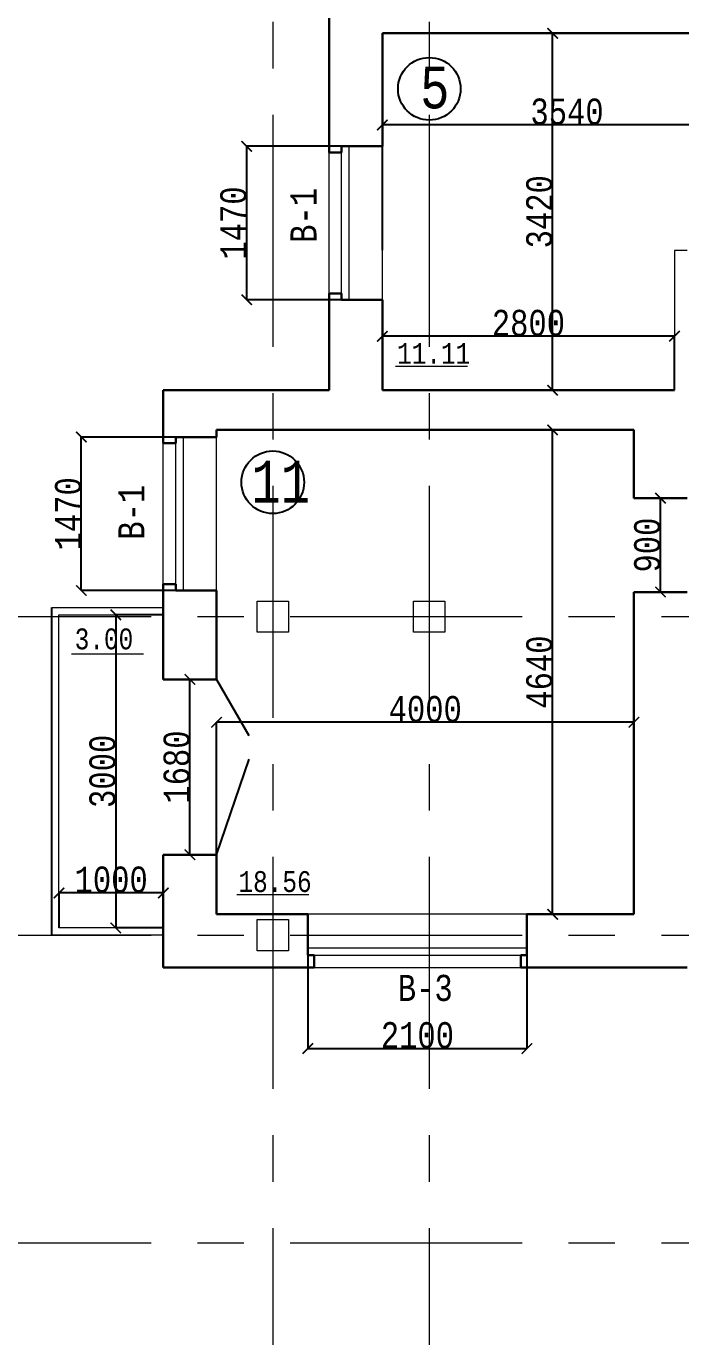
# Model space of a CAD drawing. Header units: millimetres. Extents: x -689206 to 4969298, y -1019800 to 703299.
# Drawn here: x 436418 to 442691, y -80608 to -68050 of the extents above; entities that cross this region are included whole.
import ezdxf

# ---------------------------------------------------------------- set-up
doc = ezdxf.new("R2010")
doc.units = ezdxf.units.MM
doc.linetypes.add('осеваяX2', pattern=[101.6, 63.5, -12.7, 12.7, -12.7])
for name, color, linetype, lineweight in [('б', 231, 'Continuous', 30), ('БАЛКОН', 7, 'Continuous', 20), ('ОКНА', 250, 'Continuous', 20), ('ПЕРЕГОРОДКИ', 252, 'Continuous', 9), ('РАЗМЕРЫ', 7, 'Continuous', 9), ('стены', 7, 'Continuous', 20)]:
    doc.layers.add(name, color=color, linetype=linetype, lineweight=lineweight)
doc.layers.add('четотам', color=7, linetype='Continuous')
doc.styles.add('Аннотативный', font='isocteur.ttf', dxfattribs={"width": 0.7, "height": 250})
doc.dimstyles.new('Аннотативный', dxfattribs={"dimscale": 0, "dimtxt": 250, "dimasz": 100, "dimexe": 1.25, "dimexo": 0.625, "dimtad": 1, "dimdec": 0, "dimtxsty": 'Аннотативный', "dimblk": 'ARCHTICK', "dimcen": 2.5, "dimadec": 0, "dimazin": 0, "dimtfac": 1, "dimtdec": 0, "dimtmove": 0, "dimatfit": 3, "dimfxl": 1, "dimarcsym": 0})

# ---------------------------------------------------------------- blocks, each defined once
blk = doc.blocks.new('_ArchTick')
at = {"color": 0, "linetype": 'ByBlock', "const_width": 0.15}
blk.add_lwpolyline([(-0.5, -0.5), (0.5, 0.5)], dxfattribs=at)
blk = doc.blocks.new('*D1314')
at = {"layer": 'Defpoints', "color": 0, "lineweight": 20, "transparency": 16777216}
for p in [(439831, -68996), (439831, -70198), (443371, -70198)]:
    blk.add_point(p, dxfattribs=at)
at = {"layer": 'стены', "color": 0, "lineweight": -2, "transparency": 16777216}
for p, q in [((439831, -70197), (439831, -68995)), ((443371, -68996), (439831, -68996)), ((443371, -70197), (443371, -68995))]:
    blk.add_line(p, q, dxfattribs=at)
at = {"layer": 'стены', "color": 0, "lineweight": -2, "transparency": 16777216, "xscale": 100, "yscale": 100, "zscale": 100, "rotation": 180}
blk.add_blockref('_ArchTick', (439831, -68996), dxfattribs=at)
at = {"layer": 'стены', "color": 0, "lineweight": -2, "transparency": 16777216, "xscale": 100, "yscale": 100, "zscale": 100}
blk.add_blockref('_ArchTick', (443371, -68996), dxfattribs=at)
at = {"layer": 'стены', "color": 0, "transparency": 16777216, "insert": (441601, -68870), "char_height": 250, "attachment_point": 5, "style": 'Аннотативный'}
blk.add_mtext('3540', dxfattribs=at)
blk = doc.blocks.new('*D1315')
at = {"layer": 'Defpoints', "color": 0, "lineweight": 20, "transparency": 16777216}
for p in [(439831, -71021), (439831, -71538), (442631, -71538)]:
    blk.add_point(p, dxfattribs=at)
at = {"layer": 'стены', "color": 0, "lineweight": -2, "transparency": 16777216}
for p, q in [((439831, -71537), (439831, -71020)), ((442631, -71021), (439831, -71021)), ((442631, -71537), (442631, -71020))]:
    blk.add_line(p, q, dxfattribs=at)
at = {"layer": 'стены', "color": 0, "lineweight": -2, "transparency": 16777216, "xscale": 100, "yscale": 100, "zscale": 100, "rotation": 180}
blk.add_blockref('_ArchTick', (439831, -71021), dxfattribs=at)
at = {"layer": 'стены', "color": 0, "lineweight": -2, "transparency": 16777216, "xscale": 100, "yscale": 100, "zscale": 100}
blk.add_blockref('_ArchTick', (442631, -71021), dxfattribs=at)
at = {"layer": 'стены', "color": 0, "transparency": 16777216, "insert": (441231, -70895), "char_height": 250, "attachment_point": 5, "style": 'Аннотативный'}
blk.add_mtext('2800', dxfattribs=at)
blk = doc.blocks.new('*D1304')
at = {"layer": 'Defpoints', "color": 0, "linetype": 'ByBlock', "lineweight": 20, "transparency": 16777216}
for p in [(437732, -73690), (437276, -76690), (437732, -76690)]:
    blk.add_point(p, dxfattribs=at)
at = {"layer": 'б', "color": 0, "linetype": 'ByBlock', "lineweight": -2, "transparency": 16777216}
for p, q in [((437731, -73690), (437274, -73690)), ((437276, -73690), (437276, -76690)), ((437731, -76690), (437274, -76690))]:
    blk.add_line(p, q, dxfattribs=at)
at = {"layer": 'б', "color": 0, "linetype": 'ByBlock', "lineweight": -2, "transparency": 16777216, "xscale": 100, "yscale": 100, "zscale": 100}
for p, rotation in [((437276, -73690), 90), ((437276, -76690), 270)]:
    blk.add_blockref('_ArchTick', p, dxfattribs=dict(at, rotation=rotation))
at = {"layer": 'б', "color": 0, "linetype": 'ByBlock', "lineweight": 25, "transparency": 16777216, "insert": (437150, -75190), "char_height": 250, "attachment_point": 5, "rotation": 90, "style": 'Аннотативный'}
blk.add_mtext('3000', dxfattribs=at)
blk = doc.blocks.new('*D1305')
at = {"layer": 'Defpoints', "color": 0, "linetype": 'ByBlock', "lineweight": 20, "transparency": 16777216}
for p in [(436732, -76355), (436732, -76690), (437732, -76690)]:
    blk.add_point(p, dxfattribs=at)
at = {"layer": 'б', "color": 0, "linetype": 'ByBlock', "lineweight": -2, "transparency": 16777216}
for p, q in [((436732, -76690), (436732, -76354)), ((437732, -76355), (436732, -76355)), ((437732, -76690), (437732, -76354))]:
    blk.add_line(p, q, dxfattribs=at)
at = {"layer": 'б', "color": 0, "linetype": 'ByBlock', "lineweight": -2, "transparency": 16777216, "xscale": 100, "yscale": 100, "zscale": 100, "rotation": 180}
blk.add_blockref('_ArchTick', (436732, -76355), dxfattribs=at)
at = {"layer": 'б', "color": 0, "linetype": 'ByBlock', "lineweight": -2, "transparency": 16777216, "xscale": 100, "yscale": 100, "zscale": 100}
blk.add_blockref('_ArchTick', (437732, -76355), dxfattribs=at)
at = {"layer": 'б', "color": 0, "linetype": 'ByBlock', "lineweight": 25, "transparency": 16777216, "insert": (437232, -76229), "char_height": 250, "attachment_point": 5, "style": 'Аннотативный'}
blk.add_mtext('1000', dxfattribs=at)
blk = doc.blocks.new('*D1307')
at = {"layer": 'Defpoints', "color": 0, "lineweight": 20, "transparency": 16777216}
for p in [(438531, -69201), (439831, -69201), (439831, -70671)]:
    blk.add_point(p, dxfattribs=at)
at = {"layer": 'РАЗМЕРЫ', "color": 0, "lineweight": -2, "transparency": 16777216}
for p, q in [((439830, -69201), (438530, -69201)), ((438531, -70671), (438531, -69201)), ((439830, -70671), (438530, -70671))]:
    blk.add_line(p, q, dxfattribs=at)
at = {"layer": 'РАЗМЕРЫ', "color": 0, "lineweight": -2, "transparency": 16777216, "xscale": 100, "yscale": 100, "zscale": 100}
for p, rotation in [((438531, -69201), 90), ((438531, -70671), 270)]:
    blk.add_blockref('_ArchTick', p, dxfattribs=dict(at, rotation=rotation))
at = {"layer": 'РАЗМЕРЫ', "color": 0, "transparency": 16777216, "insert": (438405, -69936), "char_height": 250, "attachment_point": 5, "rotation": 90, "style": 'Аннотативный'}
blk.add_mtext('1470', dxfattribs=at)
blk = doc.blocks.new('*D1308')
at = {"layer": 'Defpoints', "color": 0, "lineweight": 20, "transparency": 16777216}
for p in [(436946, -71987), (438242, -71987), (438242, -73457)]:
    blk.add_point(p, dxfattribs=at)
at = {"layer": 'РАЗМЕРЫ', "color": 0, "lineweight": -2, "transparency": 16777216}
for p, q in [((438241, -71987), (436945, -71987)), ((436946, -73457), (436946, -71987)), ((438241, -73457), (436945, -73457))]:
    blk.add_line(p, q, dxfattribs=at)
at = {"layer": 'РАЗМЕРЫ', "color": 0, "lineweight": -2, "transparency": 16777216, "xscale": 100, "yscale": 100, "zscale": 100}
for p, rotation in [((436946, -71987), 90), ((436946, -73457), 270)]:
    blk.add_blockref('_ArchTick', p, dxfattribs=dict(at, rotation=rotation))
at = {"layer": 'РАЗМЕРЫ', "color": 0, "transparency": 16777216, "insert": (436821, -72722), "char_height": 250, "attachment_point": 5, "rotation": 90, "style": 'Аннотативный'}
blk.add_mtext('1470', dxfattribs=at)
blk = doc.blocks.new('*D1339')
at = {"layer": 'Defpoints', "color": 0, "linetype": 'ByBlock', "lineweight": 20, "transparency": 16777216}
for p in [(441463, -71918), (442242, -71918), (442242, -76560)]:
    blk.add_point(p, dxfattribs=at)
at = {"layer": 'ПЕРЕГОРОДКИ', "color": 0, "linetype": 'ByBlock', "lineweight": -2, "transparency": 16777216}
for p, q in [((442241, -71918), (441461, -71918)), ((441463, -76560), (441463, -71918)), ((442241, -76560), (441461, -76560))]:
    blk.add_line(p, q, dxfattribs=at)
at = {"layer": 'ПЕРЕГОРОДКИ', "color": 0, "linetype": 'ByBlock', "lineweight": -2, "transparency": 16777216, "xscale": 100, "yscale": 100, "zscale": 100}
for p, rotation in [((441463, -71918), 90), ((441463, -76560), 270)]:
    blk.add_blockref('_ArchTick', p, dxfattribs=dict(at, rotation=rotation))
at = {"layer": 'ПЕРЕГОРОДКИ', "color": 0, "linetype": 'ByBlock', "lineweight": 13, "transparency": 16777216, "insert": (441337, -74239), "char_height": 250, "attachment_point": 5, "rotation": 90, "style": 'Аннотативный'}
blk.add_mtext('4640', dxfattribs=at)
blk = doc.blocks.new('*D1340')
at = {"layer": 'Defpoints', "color": 0, "linetype": 'ByBlock', "lineweight": 20, "transparency": 16777216}
for p in [(438242, -74720), (438242, -76560), (442242, -76560)]:
    blk.add_point(p, dxfattribs=at)
at = {"layer": 'ПЕРЕГОРОДКИ', "color": 0, "linetype": 'ByBlock', "lineweight": -2, "transparency": 16777216}
for p, q in [((438242, -76559), (438242, -74719)), ((442242, -76559), (442242, -74719)), ((442242, -74720), (438242, -74720))]:
    blk.add_line(p, q, dxfattribs=at)
at = {"layer": 'ПЕРЕГОРОДКИ', "color": 0, "linetype": 'ByBlock', "lineweight": -2, "transparency": 16777216, "xscale": 100, "yscale": 100, "zscale": 100, "rotation": 180}
blk.add_blockref('_ArchTick', (438242, -74720), dxfattribs=at)
at = {"layer": 'ПЕРЕГОРОДКИ', "color": 0, "linetype": 'ByBlock', "lineweight": -2, "transparency": 16777216, "xscale": 100, "yscale": 100, "zscale": 100}
blk.add_blockref('_ArchTick', (442242, -74720), dxfattribs=at)
at = {"layer": 'ПЕРЕГОРОДКИ', "color": 0, "linetype": 'ByBlock', "lineweight": 13, "transparency": 16777216, "insert": (440242, -74595), "char_height": 250, "attachment_point": 5, "style": 'Аннотативный'}
blk.add_mtext('4000', dxfattribs=at)
blk = doc.blocks.new('*D1327')
at = {"layer": 'Defpoints', "color": 0, "linetype": 'ByBlock', "lineweight": 20, "transparency": 16777216}
for p in [(439117, -76560), (441217, -76560), (441217, -77846)]:
    blk.add_point(p, dxfattribs=at)
at = {"layer": 'РАЗМЕРЫ', "color": 0, "linetype": 'ByBlock', "lineweight": -2, "transparency": 16777216}
for p, q in [((439117, -76560), (439117, -77847)), ((441217, -76560), (441217, -77847)), ((439117, -77846), (441217, -77846))]:
    blk.add_line(p, q, dxfattribs=at)
at = {"layer": 'РАЗМЕРЫ', "color": 0, "linetype": 'ByBlock', "lineweight": -2, "transparency": 16777216, "xscale": 100, "yscale": 100, "zscale": 100, "rotation": 180}
blk.add_blockref('_ArchTick', (439117, -77846), dxfattribs=at)
at = {"layer": 'РАЗМЕРЫ', "color": 0, "linetype": 'ByBlock', "lineweight": -2, "transparency": 16777216, "xscale": 100, "yscale": 100, "zscale": 100}
blk.add_blockref('_ArchTick', (441217, -77846), dxfattribs=at)
at = {"layer": 'РАЗМЕРЫ', "color": 0, "linetype": 'ByBlock', "lineweight": 13, "transparency": 16777216, "insert": (440167, -77720), "char_height": 250, "attachment_point": 5, "style": 'Аннотативный'}
blk.add_mtext('2100', dxfattribs=at)
blk = doc.blocks.new('*D1346')
at = {"layer": 'Defpoints', "color": 0, "linetype": 'ByBlock', "lineweight": 20, "transparency": 16777216}
for p in [(437987, -74309), (437987, -74309), (437987, -75989)]:
    blk.add_point(p, dxfattribs=at)
at = {"layer": 'РАЗМЕРЫ', "color": 0, "linetype": 'ByBlock', "lineweight": -2, "transparency": 16777216}
for p, q in [((437986, -74309), (437985, -74309)), ((437987, -75989), (437987, -74309)), ((437986, -75989), (437985, -75989))]:
    blk.add_line(p, q, dxfattribs=at)
at = {"layer": 'РАЗМЕРЫ', "color": 0, "linetype": 'ByBlock', "lineweight": -2, "transparency": 16777216, "xscale": 100, "yscale": 100, "zscale": 100}
for p, rotation in [((437987, -74309), 90), ((437987, -75989), 270)]:
    blk.add_blockref('_ArchTick', p, dxfattribs=dict(at, rotation=rotation))
at = {"layer": 'РАЗМЕРЫ', "color": 0, "linetype": 'ByBlock', "lineweight": 20, "transparency": 16777216, "insert": (437861, -75149), "char_height": 250, "attachment_point": 5, "rotation": 90, "style": 'Аннотативный'}
blk.add_mtext('1680', dxfattribs=at)
blk = doc.blocks.new('*D1347')
at = {"layer": 'Defpoints', "color": 0, "linetype": 'ByBlock', "lineweight": 20, "transparency": 16777216}
for p in [(442497, -72572), (442497, -72572), (442497, -73472)]:
    blk.add_point(p, dxfattribs=at)
at = {"layer": 'РАЗМЕРЫ', "color": 0, "linetype": 'ByBlock', "lineweight": -2, "transparency": 16777216}
for p, q in [((442496, -72572), (442495, -72572)), ((442497, -73472), (442497, -72572)), ((442496, -73472), (442495, -73472))]:
    blk.add_line(p, q, dxfattribs=at)
at = {"layer": 'РАЗМЕРЫ', "color": 0, "linetype": 'ByBlock', "lineweight": -2, "transparency": 16777216, "xscale": 100, "yscale": 100, "zscale": 100}
for p, rotation in [((442497, -72572), 90), ((442497, -73472), 270)]:
    blk.add_blockref('_ArchTick', p, dxfattribs=dict(at, rotation=rotation))
at = {"layer": 'РАЗМЕРЫ', "color": 0, "linetype": 'ByBlock', "lineweight": 20, "transparency": 16777216, "insert": (442371, -73022), "char_height": 250, "attachment_point": 5, "rotation": 90, "style": 'Аннотативный'}
blk.add_mtext('900', dxfattribs=at)
blk = doc.blocks.new('*D1350')
at = {"layer": 'Defpoints', "color": 0, "linetype": 'ByBlock', "lineweight": 20, "transparency": 16777216}
for p in [(439831, -68118), (441463, -68118), (439831, -71538)]:
    blk.add_point(p, dxfattribs=at)
at = {"layer": 'РАЗМЕРЫ', "color": 0, "linetype": 'ByBlock', "lineweight": -2, "transparency": 16777216}
for p, q in [((439832, -68118), (441464, -68118)), ((441463, -71538), (441463, -68118)), ((439832, -71538), (441464, -71538))]:
    blk.add_line(p, q, dxfattribs=at)
at = {"layer": 'РАЗМЕРЫ', "color": 0, "linetype": 'ByBlock', "lineweight": -2, "transparency": 16777216, "xscale": 100, "yscale": 100, "zscale": 100}
for p, rotation in [((441463, -68118), 90), ((441463, -71538), 270)]:
    blk.add_blockref('_ArchTick', p, dxfattribs=dict(at, rotation=rotation))
at = {"layer": 'РАЗМЕРЫ', "color": 0, "linetype": 'ByBlock', "lineweight": 20, "transparency": 16777216, "insert": (441337, -69828), "char_height": 250, "attachment_point": 5, "rotation": 90, "style": 'Аннотативный'}
blk.add_mtext('3420', dxfattribs=at)

msp = doc.modelspace()

# ---------------------------------------------------------------- linework, layer by layer
at = {"layer": 'б', "color": 18, "linetype": 'ByBlock', "lineweight": 25, "true_color": 0x000000}
for p, q in [((436661.7, -76760.5), (436661.7, -73620.5)), ((438241.7, -74308.8), (438551.7, -74845.6)), ((438241.7, -75988.8), (438554.6, -75074.8))]:
    msp.add_line(p, q, dxfattribs=at)
at = {"layer": 'б', "color": 18, "linetype": 'ByBlock', "lineweight": 30, "true_color": 0x000000}
for p, q in [((438241.7, -74308.8), (437731.7, -74308.8)), ((438241.7, -75988.8), (437731.7, -75988.8))]:
    msp.add_line(p, q, dxfattribs=at)
at = {"layer": 'БАЛКОН'}
for p, q in [((436661.7, -73620.5), (437731.7, -73620.5)), ((436731.7, -76690.5), (436731.7, -73690.5)), ((436731.7, -73690.5), (437731.7, -73690.5)), ((437731.7, -76690.5), (436731.7, -76690.5)), ((437731.7, -76760.5), (436661.7, -76760.5))]:
    msp.add_line(p, q, dxfattribs=at)
at = {"layer": 'ОКНА'}
for p, q in [((439441.1, -70610.8), (439441.1, -69260.8)), ((439441.1, -70610.8), (439441.1, -69260.8)), ((439511.1, -69200.8), (439511.1, -70670.8)), ((439511.1, -69200.8), (439511.1, -70670.8)), ((437851.7, -73396.8), (437851.7, -72046.8)), ((437851.7, -73396.8), (437851.7, -72046.8)), ((437921.7, -71986.8), (437921.7, -73456.8)), ((437921.7, -71986.8), (437921.7, -73456.8)), ((439117.2, -76949.8), (439117.2, -76879.8)), ((439117.2, -76879.8), (441217.2, -76879.8)), ((439177.2, -76949.8), (441157.2, -76949.8))]:
    msp.add_line(p, q, dxfattribs=at)
at = {"layer": 'РАЗМЕРЫ', "color": 0, "lineweight": 30}
for p, q in [((439441.1, -69260.8), (439321.1, -69260.8)), ((439441.1, -69260.8), (439321.1, -69260.8)), ((439441.1, -69200.8), (439441.1, -69260.8)), ((439441.1, -69200.8), (439831.1, -69200.8)), ((439441.1, -69200.8), (439441.1, -69260.8)), ((439441.1, -69200.8), (439831.1, -69200.8)), ((439441.1, -70610.8), (439321.1, -70610.8)), ((439441.1, -70610.8), (439321.1, -70610.8)), ((439441.1, -70670.8), (439441.1, -70610.8)), ((439441.1, -70670.8), (439441.1, -70610.8)), ((439441.1, -70670.8), (439831.1, -70670.8)), ((439441.1, -70670.8), (439831.1, -70670.8)), ((437851.7, -72046.8), (437731.7, -72046.8)), ((437851.7, -72046.8), (437731.7, -72046.8)), ((437851.7, -71986.8), (437851.7, -72046.8)), ((437851.7, -71986.8), (438241.7, -71986.8)), ((437851.7, -71986.8), (437851.7, -72046.8)), ((437851.7, -71986.8), (438241.7, -71986.8)), ((437851.7, -73396.8), (437731.7, -73396.8)), ((437851.7, -73396.8), (437731.7, -73396.8)), ((437851.7, -73456.8), (437851.7, -73396.8)), ((437851.7, -73456.8), (437851.7, -73396.8)), ((437851.7, -73456.8), (438241.7, -73456.8)), ((437851.7, -73456.8), (438241.7, -73456.8))]:
    msp.add_line(p, q, dxfattribs=at)
at = {"layer": 'РАЗМЕРЫ'}
for p, q in [((439321.1, -70610.8), (439321.1, -69260.8)), ((439958, -71308.6), (440647.2, -71308.6)), ((437731.7, -73396.8), (437731.7, -72046.8)), ((438241.7, -73456.8), (438241.7, -71986.8)), ((436853, -74063.8), (437542.3, -74063.8)), ((438437.7, -76370.2), (439127, -76370.2)), ((441217.2, -76559.8), (439117.2, -76559.8)), ((439177.2, -77069.8), (441157.2, -77069.8))]:
    msp.add_line(p, q, dxfattribs=at)
at = {"layer": 'РАЗМЕРЫ', "linetype": 'ByBlock', "lineweight": 30}
for p, q in [((442241.7, -72571.9), (442751.7, -72571.9)), ((442751.7, -73471.9), (442241.7, -73471.9))]:
    msp.add_line(p, q, dxfattribs=at)
at = {"layer": 'РАЗМЕРЫ', "lineweight": 30}
for p, q in [((439117.2, -76949.8), (439177.2, -76949.8)), ((439177.2, -76949.8), (439177.2, -77069.8)), ((441217.2, -76949.8), (441157.2, -76949.8)), ((441157.2, -76949.8), (441157.2, -77069.8))]:
    msp.add_line(p, q, dxfattribs=at)
at = {"layer": 'стены', "linetype": 'осеваяX2', "lineweight": 18, "ltscale": 35}
for p, q in [((438781.1, -47562.3), (438781.1, -91709.8)), ((440281.1, -47562.3), (440281.1, -91709.8)), ((428281.1, -73707.8), (494281.1, -73707.8)), ((428281.1, -76759.8), (494281.1, -76759.8)), ((428281.1, -79707.8), (494281.1, -79707.8))]:
    msp.add_line(p, q, dxfattribs=at)
at = {"layer": 'стены', "lineweight": 30}
for p, q in [((439321.1, -69260.8), (439321.1, -66594.7)), ((439831.1, -68117.8), (443371.1, -68117.8)), ((443371.1, -68117.8), (439831.1, -68117.8)), ((439831.1, -69200.8), (439831.1, -68117.8)), ((439321.1, -71537.8), (439321.1, -70610.8)), ((439831.1, -71537.8), (439831.1, -70670.8)), ((437731.7, -72046.8), (437731.7, -71537.8)), ((437731.7, -71537.8), (439321.1, -71537.8)), ((439831.1, -71537.8), (440544, -71537.8)), ((441444, -71537.8), (439831.1, -71537.8)), ((442631.1, -71537.8), (441444, -71537.8)), ((438241.7, -71986.8), (438241.7, -71917.8)), ((438241.7, -71917.8), (441444, -71917.8)), ((441444, -71917.8), (442241.7, -71917.8)), ((442241.7, -71917.8), (442241.7, -72571.9)), ((437731.7, -74308.8), (437731.7, -73396.8)), ((438241.7, -74308.8), (438241.7, -73456.8)), ((442241.7, -73471.9), (442241.7, -76559.8)), ((437731.7, -77069.8), (437731.7, -75988.8)), ((438241.7, -76559.8), (438241.7, -75988.8)), ((439117.2, -76559.8), (438241.7, -76559.8)), ((442241.7, -76559.8), (441217.2, -76559.8)), ((437731.7, -77069.8), (439177.2, -77069.8)), ((441157.2, -77069.8), (442751.7, -77069.8))]:
    msp.add_line(p, q, dxfattribs=at)
at = {"layer": 'стены'}
for p, q in [((441171.1, -68117.8), (440791.1, -68117.8)), ((439831.1, -70670.8), (439831.1, -69200.8)), ((442751.1, -70197.8), (442631.1, -70197.8)), ((442631.1, -70197.8), (442631.1, -71537.8)), ((441444, -71537.8), (442241.7, -71537.8)), ((442631.1, -71537.8), (442241.7, -71537.8)), ((442241.7, -71917.8), (442241.7, -72297.8)), ((442241.7, -72571.9), (442241.7, -72297.8)), ((442241.7, -75674.9), (442241.7, -73471.9))]:
    msp.add_line(p, q, dxfattribs=at)
at = {"layer": 'стены', "color": 18, "lineweight": 30, "true_color": 0x000000}
for p, q in [((439117.2, -76949.8), (439117.2, -76559.8)), ((441217.2, -76559.8), (441217.2, -76949.8))]:
    msp.add_line(p, q, dxfattribs=at)
at = {"layer": 'стены'}
for points in [[(438631.1, -73557.8), (438931.1, -73557.8), (438931.1, -73857.8), (438631.1, -73857.8)], [(440131.1, -73557.8), (440431.1, -73557.8), (440431.1, -73857.8), (440131.1, -73857.8)], [(438631.1, -76609.8), (438931.1, -76609.8), (438931.1, -76909.8), (438631.1, -76909.8)]]:
    msp.add_lwpolyline(points, close=True, dxfattribs=at)
at = {"layer": 'четотам'}
for centre in [(440281.1, -68650), (438781.1, -72420)]:
    msp.add_circle(centre, 300, dxfattribs=at)

# ---------------------------------------------------------------- texts
at = {"layer": 'РАЗМЕРЫ', "lineweight": 20, "ltscale": 150, "attachment_point": 1, "style": 'Аннотативный'}
for s, insert, char_height, width in [('5', (440193.1, -68436.3), 401.1, 1460), ('11', (438575.2, -72213.7), 401.1, 1460), ('В-3', (439979.4, -77140.1), 250, 922.913)]:
    msp.add_mtext(s, dxfattribs=dict(at, insert=insert, char_height=char_height, width=width))
at = {"layer": 'РАЗМЕРЫ', "lineweight": 20, "ltscale": 150, "char_height": 250, "width": 922.913, "attachment_point": 1, "rotation": 90, "style": 'Аннотативный'}
for insert in [(438950, -70126), (437300, -72970)]:
    msp.add_mtext('В-1', dxfattribs=dict(at, insert=insert))
at = {"layer": 'РАЗМЕРЫ', "char_height": 200, "width": 656.117, "attachment_point": 1, "style": 'Аннотативный'}
for s, insert in [('11.11', (439972.1, -71084.6)), ('3.00', (436882.3, -73820.9)), ('18.56', (438451.9, -76146.1))]:
    msp.add_mtext(s, dxfattribs=dict(at, insert=insert))

# ---------------------------------------------------------------- dimensions: what is measured, and where the dimension line sits
at = {"layer": 'б', "color": 18, "linetype": 'ByBlock', "lineweight": 25, "true_color": 0x000000}
for p1, p2, distance, picture, middle in [((437731.7, -73690.5), (437731.7, -76690.5), -456, '*D1304', (437150.1, -75190.5)), ((437731.7, -76690.5), (436731.7, -76690.5), -335.6, '*D1305', (437231.7, -76229.2))]:
    dim = msp.add_aligned_dim(p1=p1, p2=p2, distance=distance, dimstyle='Аннотативный', dxfattribs=at)
    dim.commit()
    dim.dimension.update_dxf_attribs({"geometry": picture, "text_midpoint": middle})
at = {"layer": 'ПЕРЕГОРОДКИ', "color": 18, "linetype": 'ByBlock', "lineweight": 13, "true_color": 0x000000}
dim = msp.add_linear_dim(base=(441462.7, -71917.8), p1=(442241.7, -76559.8), p2=(442241.7, -71917.8), angle=90, text='4640', dimstyle='Аннотативный', dxfattribs=at)
dim.commit()
dim.dimension.update_dxf_attribs({"geometry": '*D1339', "text_midpoint": (441337, -74238.8)})
dim = msp.add_linear_dim(base=(438241.7, -74720.2), p1=(442241.7, -76559.8), p2=(438241.7, -76559.8), dimstyle='Аннотативный', dxfattribs=at)
dim.commit()
dim.dimension.update_dxf_attribs({"geometry": '*D1340', "text_midpoint": (440241.7, -74594.5)})
at = {"layer": 'РАЗМЕРЫ', "linetype": 'ByBlock', "lineweight": 20}
for base, p1, p2, picture, middle in [((441462.7, -68117.8), (439831.1, -71537.8), (439831.1, -68117.8), '*D1350', (441337, -69827.8)), ((442496.7, -72571.9), (442496.7, -73471.9), (442496.7, -72571.9), '*D1347', (442371.1, -73021.9)), ((437986.7, -74308.8), (437986.7, -75988.8), (437986.7, -74308.8), '*D1346', (437861.1, -75148.8))]:
    dim = msp.add_linear_dim(base=base, p1=p1, p2=p2, angle=90, dimstyle='Аннотативный', dxfattribs=at)
    dim.commit()
    dim.dimension.update_dxf_attribs({"geometry": picture, "text_midpoint": middle})
at = {"layer": 'РАЗМЕРЫ'}
for base, p1, p2, picture, middle in [((438531.1, -69200.8), (439831.1, -70670.8), (439831.1, -69200.8), '*D1307', (438405.4, -69935.8)), ((436946.2, -71986.8), (438241.7, -73456.8), (438241.7, -71986.8), '*D1308', (436820.6, -72721.8))]:
    dim = msp.add_linear_dim(base=base, p1=p1, p2=p2, angle=90, dimstyle='Аннотативный', dxfattribs=at)
    dim.commit()
    dim.dimension.update_dxf_attribs({"geometry": picture, "text_midpoint": middle})
at = {"layer": 'РАЗМЕРЫ', "linetype": 'ByBlock', "lineweight": 13}
dim = msp.add_linear_dim(base=(441217.2, -77845.7), p1=(439117.2, -76559.8), p2=(441217.2, -76559.8), dimstyle='Аннотативный', dxfattribs=at)
dim.commit()
dim.dimension.update_dxf_attribs({"geometry": '*D1327', "text_midpoint": (440167.2, -77720.1)})
at = {"layer": 'стены'}
for p1, p2, distance, picture, middle in [((443371.1, -70197.8), (439831.1, -70197.8), -1201.8, '*D1314', (441601.1, -68870.3)), ((442631.1, -71537.8), (439831.1, -71537.8), -516.8, '*D1315', (441231.1, -70895.4))]:
    dim = msp.add_aligned_dim(p1=p1, p2=p2, distance=distance, dimstyle='Аннотативный', dxfattribs=at)
    dim.commit()
    dim.dimension.update_dxf_attribs({"geometry": picture, "text_midpoint": middle})

doc.saveas('drawing.dxf')
